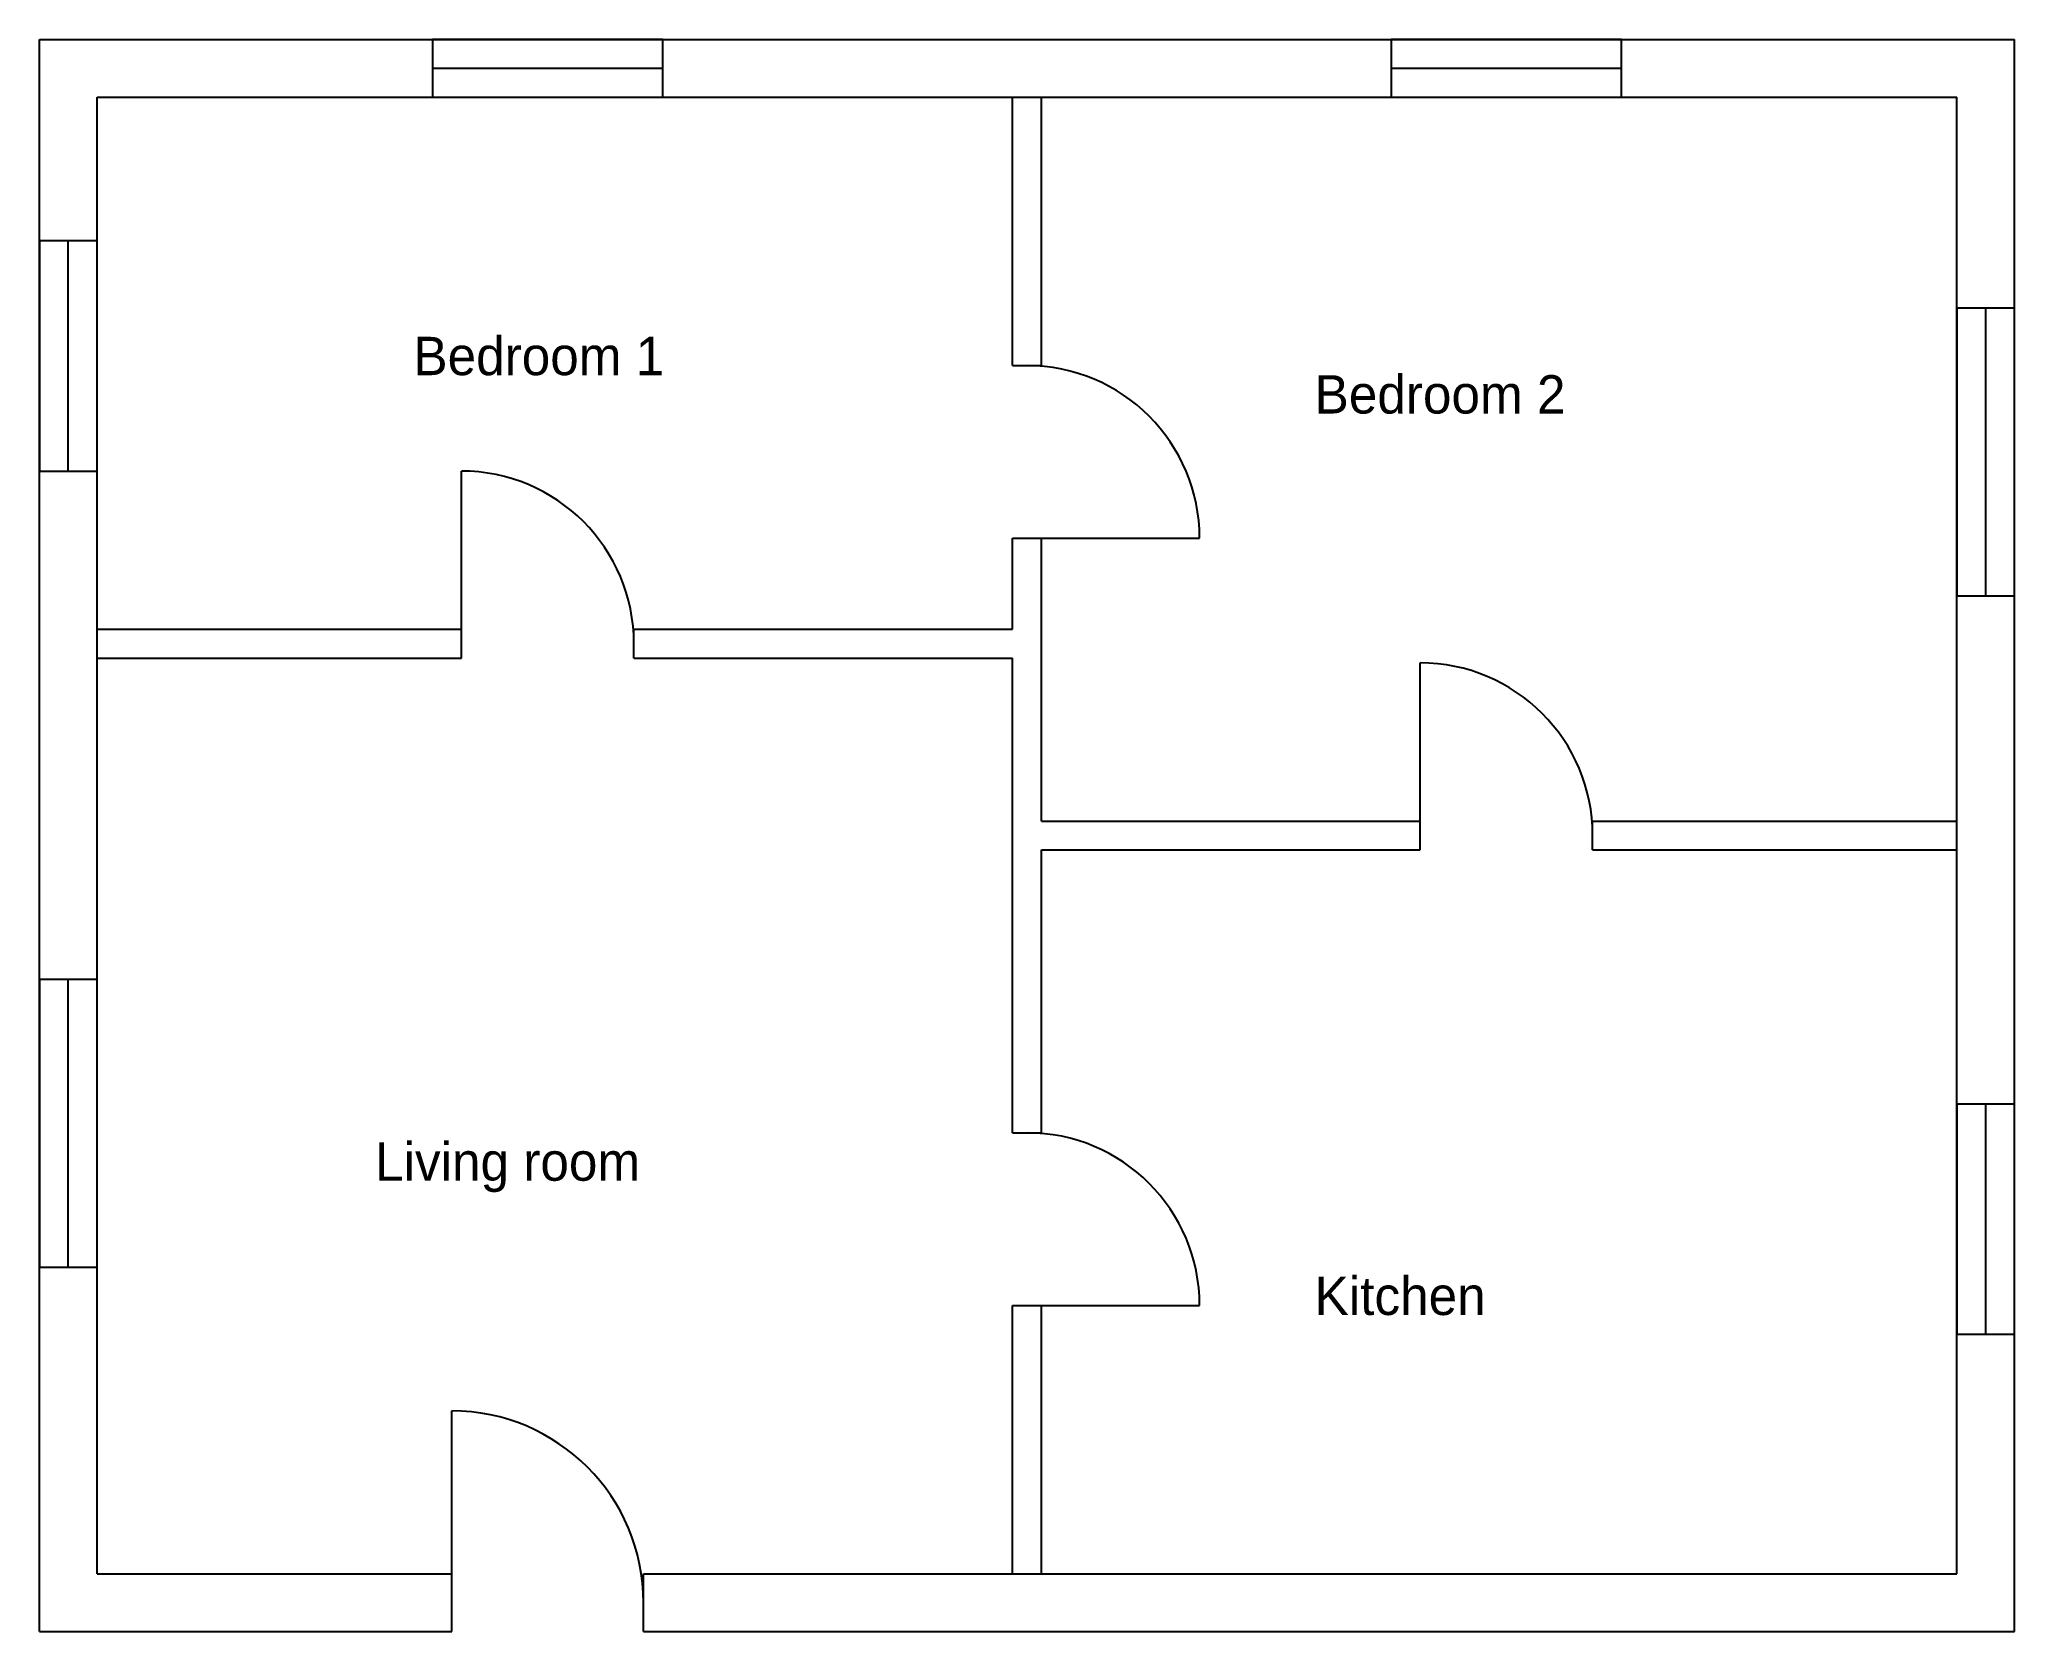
# Model space of a CAD drawing. Header units: millimetres. Extents: x -150 to 10150, y -150 to 8150.
import ezdxf

# ---------------------------------------------------------------- set-up
doc = ezdxf.new("R2010")
doc.units = ezdxf.units.MM
for name, color, linetype in [('A-DOOR', 3, 'CONTINUOUS'), ('A-GLAZ', 5, 'CONTINUOUS'), ('A-ROOM-NAME', 2, 'CONTINUOUS'), ('A-WALL', 7, 'CONTINUOUS')]:
    doc.layers.add(name, color=color, linetype=linetype)

msp = doc.modelspace()

# ---------------------------------------------------------------- linework, layer by layer
at = {"layer": 'A-DOOR'}
for p, q in [((2050, 5000), (2050, 5900)), ((5000, 5550), (5900, 5550)), ((7050, 4000), (7050, 4900)), ((5000, 1550), (5900, 1550)), ((2000, 0), (2000, 1000))]:
    msp.add_line(p, q, dxfattribs=at)
for centre, radius in [((5000, 5550), 900), ((2050, 5000), 900), ((7050, 4000), 900), ((5000, 1550), 900), ((2000, 0), 1000)]:
    msp.add_arc(centre, radius, 0, 90, dxfattribs=at)
at = {"layer": 'A-GLAZ'}
for p, q in [((1900, 8000), (3100, 8000)), ((6900, 8000), (8100, 8000)), ((0, 5900), (0, 7100)), ((10000, 5250), (10000, 6750)), ((0, 1750), (0, 3250)), ((10000, 1400), (10000, 2600))]:
    msp.add_line(p, q, dxfattribs=at)
for points in [[(1900, 7850), (3100, 7850), (3100, 8150), (1900, 8150)], [(6900, 7850), (8100, 7850), (8100, 8150), (6900, 8150)], [(-150, 5900), (150, 5900), (150, 7100), (-150, 7100)], [(9850, 5250), (10150, 5250), (10150, 6750), (9850, 6750)], [(-150, 1750), (150, 1750), (150, 3250), (-150, 3250)], [(9850, 1400), (10150, 1400), (10150, 2600), (9850, 2600)]]:
    msp.add_lwpolyline(points, close=True, dxfattribs=at)
at = {"layer": 'A-WALL'}
for p, q in [((-150, 8150), (10150, 8150)), ((-150, -150), (-150, 8150)), ((10150, -150), (10150, 8150)), ((150, 7850), (9850, 7850)), ((150, 150), (150, 7850)), ((4925, 6450), (4925, 7850)), ((5075, 6450), (5075, 7850)), ((9850, 150), (9850, 7850)), ((4925, 6450), (5075, 6450)), ((4925, 5075), (4925, 5550)), ((4925, 5550), (5075, 5550)), ((5075, 4075), (5075, 5550)), ((150, 5075), (2050, 5075)), ((2050, 4925), (2050, 5075)), ((2950, 5075), (4925, 5075)), ((2950, 4925), (2950, 5075)), ((150, 4925), (2050, 4925)), ((2950, 4925), (4925, 4925)), ((4925, 2450), (4925, 4925)), ((5075, 4075), (7050, 4075)), ((7050, 3925), (7050, 4075)), ((7950, 4075), (9850, 4075)), ((7950, 3925), (7950, 4075)), ((5075, 2450), (5075, 3925)), ((5075, 3925), (7050, 3925)), ((7950, 3925), (9850, 3925)), ((4925, 2450), (5075, 2450)), ((4925, 150), (4925, 1550)), ((4925, 1550), (5075, 1550)), ((5075, 150), (5075, 1550)), ((150, 150), (2000, 150)), ((2000, -150), (2000, 150)), ((3000, 150), (9850, 150)), ((3000, -150), (3000, 150)), ((-150, -150), (2000, -150)), ((3000, -150), (10150, -150))]:
    msp.add_line(p, q, dxfattribs=at)

# ---------------------------------------------------------------- texts
at = {"layer": 'A-ROOM-NAME'}
for s, p in [('Bedroom 1', (1800, 6400)), ('Bedroom 2', (6500, 6200)), ('Living room', (1600, 2200)), ('Kitchen', (6500, 1500))]:
    msp.add_text(s, height=200, dxfattribs=at).set_placement(p)

doc.saveas('drawing.dxf')
